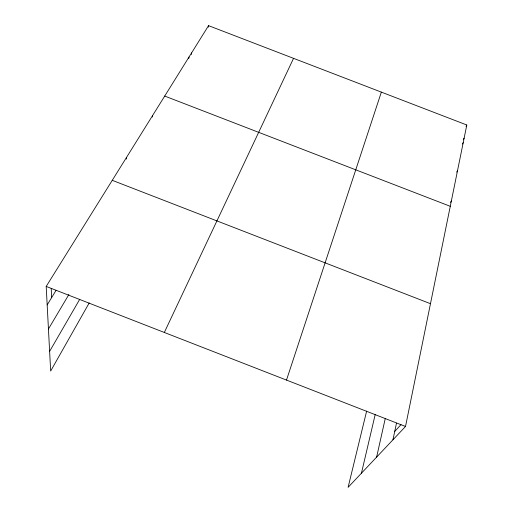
<?xml version="1.0" encoding="UTF-8"?>
<svg xmlns="http://www.w3.org/2000/svg" width="513" height="513" viewBox="0 0 513 513"><rect width="100%" height="100%" fill="white"/><g stroke="black" fill="none" stroke-linecap="round" stroke-linejoin="round"><path stroke-width="0.77" d="M126.333 159.049L126.467 157.497M152.451 117.035L152.637 115.457M188.771 58.546L189.021 57.026M191.311 54.468L191.561 52.942M208.278 27.17L208.554 25.65L466.804 124.992L405.52 426.47L348.096 487.35L366.641 411.099M392.952 439.795L396.485 423.154M376.619 457.115L385.244 418.589M361.441 473.198L375.221 414.421M286.498 380.082L381.351 92.122M164.327 332.469L293.545 58.347M89.191 302.965L50.665 371.04L46.196 286.427L208.554 25.65M49.626 351.36L79.752 299.259M48.446 328.993L68.909 294.475M466.003 126.32L466.804 124.992M47.177 304.934L56 290.454M463.316 139.504L464.118 138.183M462.399 144.006L463.207 142.685M456.66 172.118L457.487 170.816M450.472 202.379L451.344 201.045M394.734 431.414L400.999 424.642M164.711 96.066L450.273 206.303M112.257 180.326L430.478 303.696M46.196 286.427L405.52 426.47M51.223 288.312L51.621 297.636"/></g></svg>
